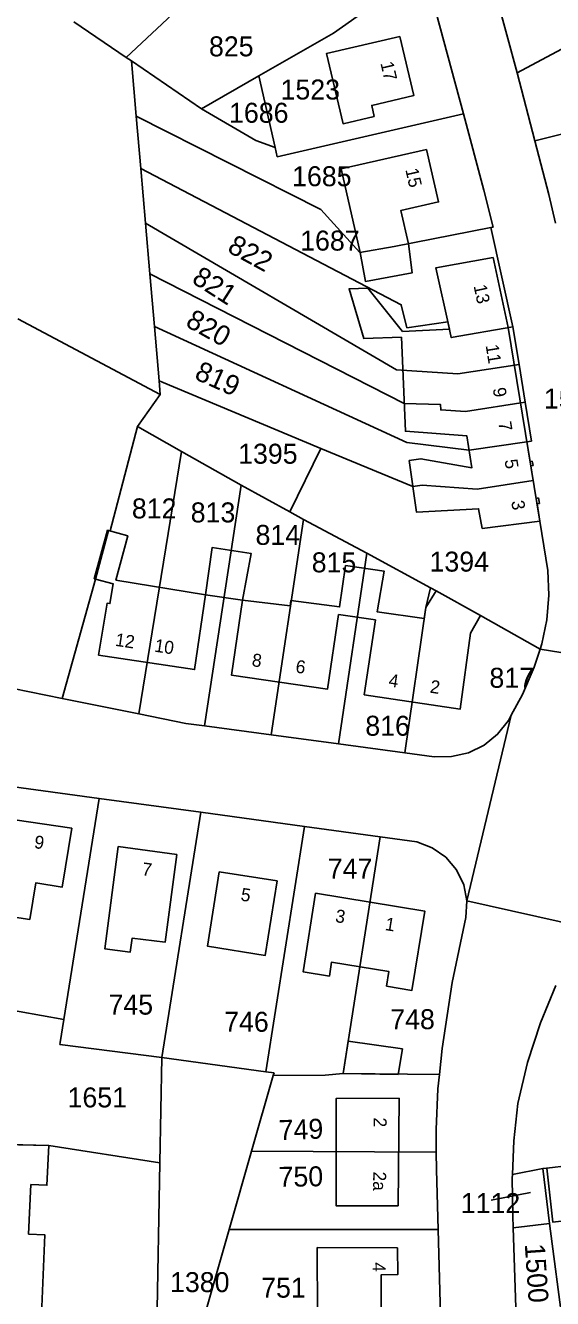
# Model space of a CAD drawing. Extents: x 191922 to 199923, y 328959 to 333350.
# Drawn here: x 193104.8 to 193176, y 329733.8 to 329905.8 of the extents above; entities that cross this region are included whole.
import ezdxf

# ---------------------------------------------------------------- set-up
doc = ezdxf.new("R2010")
doc.units = 0
for name, color, linetype in [('bouwvlak', 7, 'Continuous'), ('enkelbestemming', 7, 'Continuous'), ('Level 6', 7, 'Continuous'), ('maatvoering - maximum aantal wooneenheden', 7, 'Continuous'), ('recreatiewoning', 7, 'Continuous')]:
    doc.layers.add(name, color=color, linetype=linetype)

msp = doc.modelspace()

# ---------------------------------------------------------------- linework, layer by layer
at = {"layer": 'bouwvlak'}
msp.add_line((193167.69, 329747.09), (193172.98, 329748.12), dxfattribs=at)
at = {"layer": 'Level 6'}
for p, q in [((193171.2, 329899.44), (193207.44, 329918.79)), ((193171.2, 329899.44), (193167.39, 329913.57)), ((193163.93, 329893.92), (193159.37, 329910.88)), ((193118.39, 329901.51), (193111.29, 329906.35)), ((193118.39, 329901.51), (193119.07, 329901.05)), ((193119.07, 329901.05), (193119.72, 329893.57)), ((193128.54, 329894.59), (193119.07, 329901.05)), ((193128.54, 329894.59), (193136.29, 329899.03)), ((193136.29, 329899.03), (193138.49, 329889.36)), ((193173.59, 329890.26), (193171.2, 329899.44)), ((193173.59, 329890.26), (193191.48, 329894.73)), ((193119.72, 329893.57), (193144.68, 329880.99)), ((193120.33, 329886.51), (193119.72, 329893.57)), ((193135.87, 329890.28), (193128.54, 329894.59)), ((193138.49, 329889.36), (193135.87, 329890.28)), ((193120.97, 329879.15), (193120.33, 329886.51)), ((193149.93, 329875.16), (193144.68, 329880.99)), ((193121.56, 329872.27), (193120.97, 329879.15)), ((193154.58, 329875.99), (193167.64, 329878.53)), ((193167.64, 329878.53), (193167.95, 329878.59)), ((193167.64, 329878.53), (193170.62, 329865.13)), ((193154.58, 329875.99), (193149.93, 329875.16)), ((193122.18, 329865.16), (193121.56, 329872.27)), ((193122.97, 329855.98), (193103.72, 329866.22)), ((193122.18, 329865.16), (193122.82, 329857.8)), ((193170.62, 329865.13), (193171.45, 329860.02)), ((193171.45, 329860.02), (193172.27, 329854.92)), ((193122.82, 329857.8), (193122.97, 329855.98)), ((193122.82, 329857.8), (193144.65, 329848.69)), ((193119.91, 329851.63), (193122.97, 329855.98)), ((193172.27, 329854.92), (193173.14, 329849.67)), ((193119.91, 329851.63), (193125.86, 329848.27)), ((193120.08, 329812.81), (193125.86, 329848.27)), ((193125.86, 329848.27), (193133.9, 329843.74)), ((193140.49, 329840.1), (193144.65, 329848.69)), ((193173.14, 329849.67), (193172.52, 329849.58)), ((193172.95, 329846.93), (193172.52, 329849.58)), ((193172.95, 329846.93), (193173.24, 329846.97)), ((193173.24, 329846.97), (193173.34, 329846.39)), ((193173.34, 329846.39), (193173.05, 329846.34)), ((193173.05, 329846.34), (193173.37, 329844.36)), ((193128.95, 329811.19), (193133.9, 329843.74)), ((193140.49, 329840.1), (193133.9, 329843.74)), ((193165.78, 329843.17), (193173.37, 329844.36)), ((193173.37, 329844.36), (193173.77, 329841.94)), ((193173.77, 329841.94), (193174.07, 329841.99)), ((193174.07, 329841.99), (193174.2, 329841.23)), ((193142.34, 329839.1), (193140.49, 329840.1)), ((193174.2, 329841.23), (193173.89, 329841.18)), ((193173.89, 329841.18), (193174.27, 329838.85)), ((193137.94, 329809.99), (193142.34, 329839.1)), ((193142.34, 329839.1), (193150.9, 329834.51)), ((193174.27, 329838.85), (193175.35, 329832.18)), ((193147.07, 329808.76), (193150.9, 329834.51)), ((193150.9, 329834.51), (193159.48, 329829.86)), ((193109.73, 329814.89), (193114.21, 329831.03)), ((193158.88, 329827.17), (193159.48, 329829.86)), ((193159.48, 329829.86), (193160.26, 329829.44)), ((193160.26, 329829.44), (193166.23, 329826.12)), ((193156.02, 329807.56), (193158.88, 329827.17)), ((193166.23, 329826.12), (193174.31, 329821.57)), ((193079.17, 329821.04), (193109.73, 329814.89)), ((193174.31, 329821.57), (193186.36, 329819.57)), ((193120.08, 329812.81), (193109.73, 329814.89)), ((193126.44, 329811.53), (193120.08, 329812.81)), ((193164.41, 329787.54), (193170.4, 329812.62)), ((193126.44, 329811.53), (193128.95, 329811.19)), ((193137.94, 329809.99), (193128.95, 329811.19)), ((193147.07, 329808.76), (193137.94, 329809.99)), ((193147.07, 329808.76), (193156.02, 329807.56)), ((193159.98, 329807.03), (193156.02, 329807.56)), ((193159.98, 329807.03), (193162.32, 329807.04)), ((193109.93, 329771.51), (193114.73, 329801.39)), ((193114.73, 329801.39), (193128.48, 329799.51)), ((193123.19, 329766.38), (193128.48, 329799.51)), ((193128.48, 329799.51), (193142.47, 329797.6)), ((193137.23, 329764.45), (193142.47, 329797.6)), ((193142.47, 329797.6), (193152.69, 329796.2)), ((193147.69, 329764.21), (193152.69, 329796.2)), ((193164.41, 329787.54), (193164.28, 329785.3)), ((193181.61, 329783.71), (193164.41, 329787.54)), ((193164.28, 329785.3), (193162.4, 329776.49)), ((193162.4, 329776.49), (193161.06, 329767.58)), ((193174.34, 329771.08), (193176.43, 329776.12)), ((193086.01, 329775.83), (193109.93, 329771.51)), ((193109.43, 329768.4), (193109.93, 329771.51)), ((193172.59, 329765.69), (193174.34, 329771.08)), ((193109.39, 329768.12), (193109.43, 329768.4)), ((193123.19, 329766.38), (193109.39, 329768.12)), ((193161.06, 329767.58), (193160.7, 329764.06)), ((193122.92, 329752.12), (193123.19, 329766.38)), ((193123.19, 329766.38), (193137.23, 329764.45)), ((193171.27, 329760.17), (193172.59, 329765.69)), ((193135.32, 329753.7), (193138.25, 329763.95)), ((193138.35, 329764.3), (193137.23, 329764.45)), ((193138.35, 329764.3), (193138.25, 329763.95)), ((193147.69, 329764.21), (193160.7, 329764.06)), ((193170.75, 329755.12), (193171.27, 329760.17)), ((193160.24, 329756.66), (193160.27, 329753.59)), ((193107.9, 329754.48), (193092.37, 329754.93)), ((193107.9, 329754.48), (193122.92, 329752.12)), ((193132.29, 329743.14), (193135.32, 329753.7)), ((193135.32, 329753.7), (193160.27, 329753.59)), ((193170.55, 329750.58), (193170.75, 329755.12)), ((193122.14, 329707.31), (193122.92, 329752.12)), ((193170.53, 329750.05), (193170.55, 329750.58)), ((193174.65, 329751.36), (193170.55, 329750.58)), ((193174.65, 329751.36), (193175.19, 329751.42)), ((193175.58, 329743.93), (193174.65, 329751.36)), ((193175.19, 329751.42), (193178.22, 329751.76)), ((193170.61, 329744.97), (193170.53, 329750.05)), ((193170.67, 329743.36), (193170.61, 329744.97)), ((193170.67, 329743.36), (193175.58, 329743.93)), ((193171.72, 329710.85), (193170.67, 329743.36)), ((193178.69, 329720.43), (193175.58, 329743.93)), ((193132.29, 329743.14), (193127.95, 329727.89)), ((193132.29, 329743.14), (193160.52, 329743.13)), ((193160.52, 329743.13), (193160.93, 329728.98))]:
    msp.add_line(p, q, dxfattribs=at)
for points in [[(193118.39, 329901.51), (193135.1, 329917.21), (193156.34, 329922.23)], [(193136.29, 329899.03), (193146.4, 329904.82), (193150.8, 329907.91), (193159.37, 329910.88)], [(193138.49, 329889.36), (193138.78, 329888.1), (193163.93, 329893.92)], [(193167.95, 329878.59), (193166.71, 329883.57), (193163.93, 329893.92)], [(193173.59, 329890.26), (193175.48, 329883.02), (193176.37, 329879.11)], [(193120.33, 329886.51), (193155.53, 329868.1), (193156.31, 329865), (193161.83, 329865.8), (193162.3, 329863.67), (193170.62, 329865.13)], [(193120.97, 329879.15), (193154.89, 329859.3), (193163.16, 329858.75), (193171.45, 329860.02)], [(193121.56, 329872.27), (193155.94, 329854.74), (193160.85, 329854.61), (193160.88, 329853.9), (193164.22, 329853.68), (193172.27, 329854.92)], [(193122.18, 329865.16), (193156.3, 329849.49), (193164.71, 329848.44), (193172.52, 329849.58)], [(193114.21, 329831.03), (193114.05, 329831.07), (193115.85, 329837.62), (193116.2, 329837.53), (193119.91, 329851.63)], [(193144.65, 329848.69), (193157.11, 329843.56), (193158.35, 329843.73), (193165.78, 329843.17)], [(193175.35, 329832.18), (193175.48, 329828.85), (193175.21, 329825.53)], [(193175.21, 329825.53), (193174.54, 329822.27), (193174.31, 329821.57)], [(193170.4, 329812.62), (193171.92, 329815.42), (193173.49, 329819.11), (193174.31, 329821.57)], [(193166.72, 329808.6), (193168.55, 329810.07), (193170.01, 329811.91), (193170.4, 329812.62)], [(193162.32, 329807.04), (193164.61, 329807.57), (193166.72, 329808.6)], [(193096.45, 329803.95), (193101.89, 329803.14), (193114.73, 329801.39)], [(193152.69, 329796.2), (193157.65, 329795.53), (193159.73, 329794.73), (193161.56, 329793.44), (193163, 329791.74), (193163.97, 329789.73), (193164.41, 329787.54)], [(193138.25, 329763.95), (193145.26, 329763.99), (193147.69, 329764.21)], [(193160.7, 329764.06), (193160.5, 329762.13), (193160.24, 329756.66)], [(193160.27, 329753.59), (193160.29, 329751.19), (193160.52, 329743.13)]]:
    msp.add_lwpolyline(points, dxfattribs=at)
at = {"layer": 'recreatiewoning'}
for p, q in [((193117.3, 329794.87), (193125.22, 329793.81)), ((193130.93, 329791.46), (193138.76, 329790.26)), ((193155.71, 329767.55), (193155.14, 329764.08)), ((193155.25, 329760.87), (193155.11, 329746.32))]:
    msp.add_line(p, q, dxfattribs=at)
for points in [[(193155.35, 329904.35), (193145.42, 329902.04), (193147.67, 329892.56), (193151.89, 329893.56)], [(193151.89, 329893.56), (193151.55, 329895.04), (193157.23, 329896.38), (193155.35, 329904.35)], [(193158.95, 329889.07), (193147.43, 329886.46), (193150, 329875.15), (193150.69, 329871.26), (193157.03, 329872.43), (193156.53, 329876.33)], [(193158.95, 329889.07), (193160.57, 329882.01), (193155.5, 329880.85), (193156.53, 329876.33)], [(193167.95, 329874.51), (193160.21, 329873.1), (193162.05, 329864.8), (193155.71, 329864.49), (193151.04, 329870.36), (193148.49, 329870.26), (193150.46, 329863.55), (193155.56, 329863.72), (193156.1, 329851), (193164.4, 329850.38), (193165.09, 329846.08), (193158.2, 329847.28), (193156.61, 329847.05), (193157.61, 329840.07), (193165.98, 329840.53), (193166.49, 329837.88), (193174.27, 329838.85)], [(193167.95, 329874.51), (193169.98, 329865.02), (193174.27, 329838.85)], [(193114.65, 329820.73), (193115.79, 329827.77), (193116.17, 329827.71), (193116.6, 329830.39), (193114.21, 329831.03), (193115.98, 329837.59), (193118.59, 329836.87), (193116.98, 329830.9), (193129.09, 329828.9), (193130, 329835.3), (193135.26, 329834.47), (193134.07, 329828.18), (193140.53, 329827.4), (193140.64, 329828.15), (193147.21, 329827.27), (193148.02, 329832.86), (193153.23, 329832.09), (193152.28, 329826.61), (193158.64, 329825.68), (193158.88, 329827.17), (193160.26, 329829.44)], [(193160.26, 329829.44), (193166.23, 329826.12), (193164.89, 329823.73), (193163.5, 329813.45), (193150.54, 329815.4), (193152.05, 329825.5), (193147.08, 329826.24), (193145.57, 329816.14), (193132.6, 329818.06), (193134.07, 329828.18), (193129.09, 329828.9), (193127.61, 329818.79), (193114.65, 329820.73)], [(193105.35, 329785.04), (193101.49, 329785.59), (193103.34, 329798.51), (193111.05, 329797.35)], [(193111.05, 329797.35), (193109.73, 329789.4), (193106.16, 329789.96), (193105.35, 329785.04)], [(193125.22, 329793.81), (193123.62, 329781.95), (193119.18, 329782.52), (193118.93, 329780.63), (193115.48, 329781.07), (193117.3, 329794.87)], [(193138.76, 329790.26), (193137.16, 329780.17), (193129.36, 329781.41), (193130.93, 329791.46)], [(193153.54, 329776.02), (193153.87, 329777.99), (193146.12, 329779.27), (193145.82, 329777.37), (193142.29, 329777.95), (193143.97, 329788.57)], [(193143.97, 329788.57), (193158.72, 329786.16), (193156.97, 329775.45), (193153.54, 329776.02)], [(193155.14, 329764.08), (193147.69, 329764.21), (193148.36, 329768.59), (193155.71, 329767.55)], [(193155.25, 329760.87), (193146.76, 329760.84), (193146.74, 329746.33), (193155.11, 329746.32)], [(193101.73, 329754.64), (193107.9, 329754.48), (193107.66, 329749.12), (193105.51, 329749.21), (193105.18, 329742.51), (193107.37, 329742.42), (193106.93, 329731.61), (193104.75, 329731.69), (193104.51, 329725.26), (193106.62, 329725.16), (193106.38, 329719.98), (193107.66, 329715.41), (193105.58, 329714.84), (193107.39, 329708.63), (193109.38, 329709.18), (193112.34, 329698.72), (193110.37, 329698.14), (193112.1, 329691.75), (193114.17, 329692.35), (193115.63, 329687.07)], [(193179.04, 329744.47), (193176.01, 329744.13), (193175.19, 329751.42), (193178.22, 329751.76), (193179.04, 329744.47)], [(193155.05, 329740.66), (193144.19, 329740.68), (193144.21, 329731.59), (193152.82, 329731.63)], [(193155.05, 329740.66), (193155.07, 329737.03), (193152.84, 329737.02), (193152.82, 329731.63)]]:
    msp.add_lwpolyline(points, dxfattribs=at)

# ---------------------------------------------------------------- texts
at = {"layer": 'enkelbestemming'}
for s, p in [('825', (193129.56, 329901.67)), ('1523', (193139.23, 329895.84)), ('1686', (193132.27, 329892.7)), ('1685', (193140.79, 329884.12)), ('1687', (193141.88, 329875.42)), ('1572', (193174.81, 329854.08)), ('1395', (193133.5, 329846.62)), ('812', (193119.14, 329839.23)), ('813', (193127.09, 329838.69)), ('814', (193135.85, 329835.65)), ('815', (193143.44, 329831.94)), ('1394', (193159.36, 329832.04)), ('817', (193167.45, 329816.34)), ('816', (193150.68, 329809.86)), ('747', (193145.61, 329790.56)), ('745', (193115.98, 329772.17)), ('746', (193131.61, 329769.85)), ('748', (193154.05, 329770.2)), ('1651', (193110.45, 329759.63)), ('1112', (193163.58, 329745.35)), ('1380', (193124.3, 329734.67)), ('751', (193136.61, 329733.92))]:
    msp.add_text(s, height=2.7, dxfattribs=at).set_placement(p)
for s, rotation, p in [('822', 331.3575, (193131.89, 329875.33)), ('821', 327.3614, (193127.08, 329871.18)), ('820', 330.7773, (193126.24, 329865.28)), ('819', 335.6853, (193127.45, 329858.13)), ('749', 2.2379, (193139.03, 329755.2)), ('750', 0.8646, (193138.98, 329748.89)), ('1500', 273.9393, (193172.22, 329741.15))]:
    msp.add_text(s, height=2.7, rotation=rotation, dxfattribs=at).set_placement(p)
at = {"layer": 'maatvoering - maximum aantal wooneenheden'}
for s, rotation, p in [('17', 283.188, (193152.71, 329900.76)), ('15', 282.8399, (193156.08, 329886.36)), ('13', 282.0747, (193165.3, 329870.65)), ('11', 279.2738, (193166.93, 329862.61)), ('9', 279.2738, (193167.89, 329856.78)), ('7', 279.2738, (193168.64, 329852.19)), ('5', 279.2738, (193169.48, 329847.1)), ('3', 279.2738, (193170.39, 329841.53)), ('12', 351.4806, (193116.81, 329822.02)), ('10', 351.4806, (193122.11, 329821.23)), ('8', 351.6024, (193135.27, 329819.28)), ('6', 351.6024, (193141.18, 329818.41)), ('4', 351.4806, (193153.75, 329816.53)), ('2', 351.4806, (193159.34, 329815.69)), ('9', 351.4806, (193105.86, 329794.69)), ('7', 352.4697, (193120.44, 329791.02)), ('5', 351.3105, (193133.77, 329787.59)), ('3', 350.792, (193146.54, 329784.7)), ('1', 350.792, (193153.27, 329783.61)), ('2', 269.5412, (193151.82, 329758.27)), ('2a', 269.4838, (193151.75, 329750.97)), ('4', 270.2294, (193151.66, 329738.69))]:
    msp.add_text(s, height=1.75, rotation=rotation, dxfattribs=at).set_placement(p)

doc.saveas('drawing.dxf')
